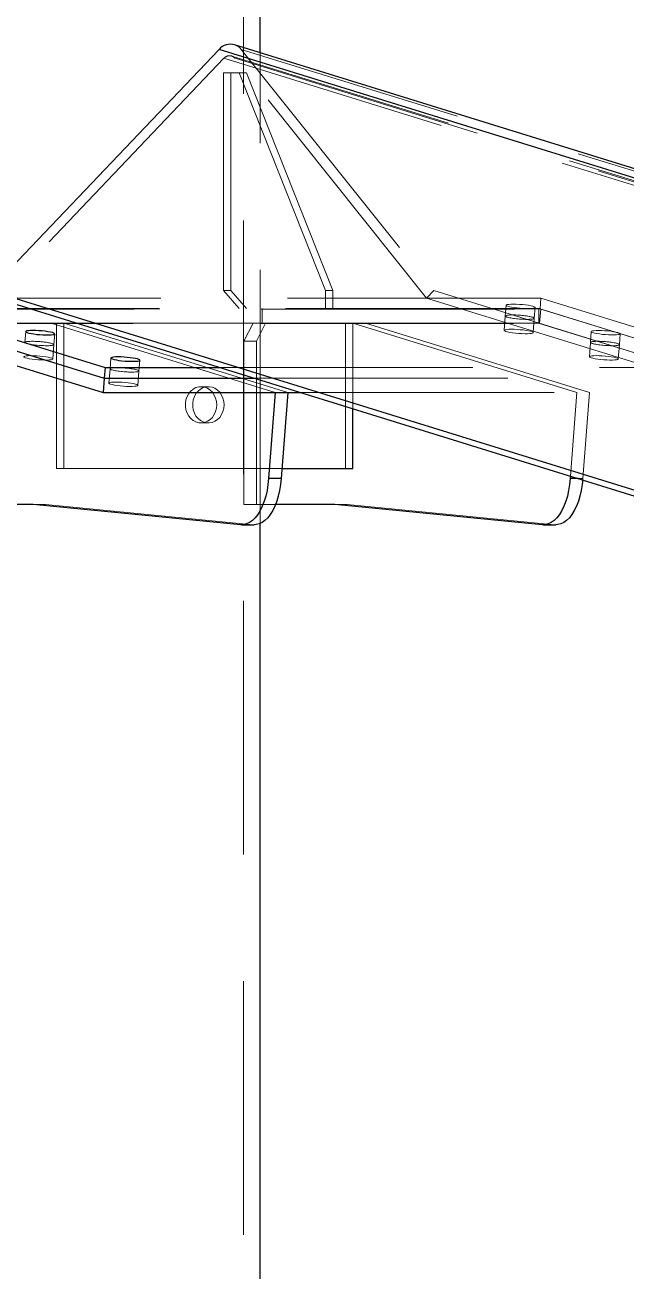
# Model space of a CAD drawing. Header units: millimetres. Extents: x 122 to 2816, y -707 to 556.
# Drawn here: x 668.12 to 671.13, y 308.33 to 314.57 of the extents above; entities that cross this region are included whole.
import ezdxf

# ---------------------------------------------------------------- set-up
doc = ezdxf.new("R2010")
doc.units = ezdxf.units.MM
doc.linetypes.add('HIDDEN', pattern=[1.905, 1.27, -0.635])

msp = doc.modelspace()

# ---------------------------------------------------------------- linework, layer by layer
at = {"color": 7, "linetype": 'HIDDEN', "lineweight": 18}
for p, q in [((669.213953, 298.988383), (669.213953, 326.26111)), ((669.116271, 314.405703), (667.97117, 313.205067)), ((669.091878, 314.450171), (688.371476, 308.480892)), ((688.402922, 308.43424), (669.116271, 314.405703)), ((688.439893, 308.446471), (669.155091, 314.417361)), ((669.171941, 314.405703), (688.458592, 308.43424)), ((670.131174, 313.205067), (669.171941, 314.405703)), ((688.482816, 308.480892), (669.203218, 314.450171)), ((669.203218, 314.450171), (670.167527, 313.243182)), ((669.298226, 312.075915), (669.298226, 314.433637)), ((669.113794, 313.242928), (669.113794, 314.333838)), ((669.113794, 314.333838), (669.192523, 314.333838)), ((669.150157, 313.242928), (669.150157, 314.333838)), ((669.192523, 314.333838), (669.625536, 313.242928)), ((669.228887, 314.333838), (669.192523, 314.333838)), ((669.228887, 314.333838), (669.6619, 313.242928)), ((669.192523, 313.152019), (669.113794, 313.242928)), ((669.150157, 313.242928), (669.113794, 313.242928)), ((669.228887, 313.152019), (669.150157, 313.242928)), ((669.625536, 313.242928), (669.625536, 313.152019)), ((669.6619, 313.242928), (669.625536, 313.242928)), ((669.6619, 313.242928), (669.6619, 313.152019)), ((670.167527, 313.243182), (670.131174, 313.205067)), ((670.167527, 313.243182), (689.638564, 307.21463)), ((670.704493, 313.205067), (667.97117, 313.205067)), ((670.131174, 313.205067), (689.608257, 307.174643)), ((670.530552, 313.168956), (670.52638, 313.115052)), ((670.671401, 313.103827), (670.675573, 313.157731)), ((670.704493, 313.205067), (670.700321, 313.151163)), ((671.82748, 312.857372), (670.704493, 313.205067)), ((670.700321, 313.151163), (667.393678, 313.151163)), ((670.694758, 313.152019), (667.393745, 313.152019)), ((667.397135, 313.150093), (670.703777, 313.150093)), ((669.307317, 313.079292), (669.307317, 313.152019)), ((670.52638, 313.115052), (670.520817, 313.043181)), ((670.665838, 313.031956), (670.671401, 313.103827)), ((670.694758, 313.152019), (670.694758, 313.079292)), ((670.703777, 313.150093), (670.698214, 313.078222)), ((671.823308, 312.803468), (670.700321, 313.151163)), ((670.703777, 313.150093), (671.823308, 312.803468)), ((670.694758, 313.079292), (667.38112, 313.079292)), ((667.391572, 313.078222), (670.698214, 313.078222)), ((668.123022, 313.036832), (668.11885, 312.982928)), ((668.250643, 313.079292), (669.37363, 312.731597)), ((668.313627, 313.079292), (668.250643, 313.079292)), ((668.277263, 313.079292), (668.277263, 312.352019)), ((668.313627, 313.079292), (668.313627, 312.352019)), ((669.762251, 313.079292), (668.313627, 313.079292)), ((668.313627, 313.079292), (669.436614, 312.731597)), ((669.216797, 312.988383), (669.262251, 313.079292)), ((669.27978, 312.988383), (669.325235, 313.079292)), ((669.725887, 312.352019), (669.725887, 313.079292)), ((669.762251, 312.650519), (669.762251, 313.079292)), ((669.762251, 313.079292), (670.885238, 312.731597)), ((669.825235, 313.079292), (669.762251, 313.079292)), ((669.825235, 313.079292), (670.948222, 312.731597)), ((670.694758, 313.079292), (670.698214, 313.078222)), ((670.698214, 313.078222), (671.817745, 312.731597)), ((670.957287, 313.036832), (670.953115, 312.982928)), ((668.258308, 312.899832), (668.263871, 312.971703)), ((668.263871, 312.971703), (668.268043, 313.025607)), ((669.216797, 312.170201), (669.216797, 312.988383)), ((669.27978, 312.988383), (669.216797, 312.988383)), ((669.27978, 312.170201), (669.27978, 312.988383)), ((670.953115, 312.982928), (670.947552, 312.911057)), ((671.092573, 312.899832), (671.098136, 312.971703)), ((671.098136, 312.971703), (671.102308, 313.025607)), ((668.549757, 312.904708), (668.545585, 312.850804)), ((668.545585, 312.850804), (668.540022, 312.778933)), ((668.690606, 312.839579), (668.694778, 312.893482)), ((669.094156, 312.857372), (671.82748, 312.857372)), ((668.685043, 312.767708), (668.690606, 312.839579)), ((669.268254, 312.803468), (671.823308, 312.803468)), ((669.037939, 312.76111), (669.001575, 312.76111)), ((669.500383, 312.731597), (671.817745, 312.731597)), ((670.885238, 312.731597), (670.852826, 312.312859)), ((670.948222, 312.731597), (670.914841, 312.300349)), ((669.001575, 312.579292), (669.037939, 312.579292)), ((668.313627, 312.352019), (668.277263, 312.352019)), ((668.313627, 312.352019), (669.407233, 312.352019)), ((669.34025, 312.300349), (669.403233, 312.300349)), ((670.851858, 312.300349), (670.914841, 312.300349)), ((670.914841, 312.300349), (670.89323, 312.300349)), ((670.914841, 312.300349), (670.914296, 312.293827)), ((668.222718, 312.170201), (668.159734, 312.170201)), ((669.261886, 312.069664), (668.222718, 312.170201)), ((669.374353, 312.170201), (669.216797, 312.170201)), ((669.734326, 312.170201), (669.671342, 312.170201)), ((670.773494, 312.069664), (669.734326, 312.170201)), ((669.198902, 312.069664), (669.261886, 312.069664)), ((669.268475, 312.069345), (669.261886, 312.069664)), ((670.773494, 312.069664), (670.71051, 312.069664)), ((670.780083, 312.069345), (670.773494, 312.069664))]:
    msp.add_line(p, q, dxfattribs=at)
at = {"color": 7, "linetype": 'Continuous', "lineweight": 25}
for p, q in [((669.298226, 314.433637), (669.298226, 319.088383)), ((671.2231, 313.837665), (669.169519, 314.473487)), ((667.940718, 313.243182), (669.091878, 314.450171)), ((667.940718, 313.243182), (671.2231, 312.226903)), ((667.397851, 313.205067), (668.520838, 312.857372)), ((667.97117, 313.205067), (671.2231, 312.198216)), ((667.393678, 313.151163), (668.516665, 312.803468)), ((667.397135, 313.150093), (668.516665, 312.803468)), ((667.391572, 313.078222), (668.511102, 312.731597)), ((668.520838, 312.857372), (668.516665, 312.803468)), ((668.520838, 312.857372), (669.094156, 312.857372)), ((668.516665, 312.803468), (668.511102, 312.731597)), ((668.516665, 312.803468), (669.268254, 312.803468)), ((668.511102, 312.731597), (669.500383, 312.731597)), ((669.37363, 312.731597), (669.34025, 312.300349)), ((669.436614, 312.731597), (669.403233, 312.300349)), ((669.762251, 312.352019), (669.762251, 312.650519)), ((669.407233, 312.352019), (669.762251, 312.352019)), ((669.403233, 312.300349), (669.34025, 312.300349)), ((670.852826, 312.312859), (670.851858, 312.300349)), ((668.159734, 312.170201), (667.705189, 312.170201)), ((669.198902, 312.069664), (668.159734, 312.170201)), ((669.671342, 312.170201), (669.374353, 312.170201)), ((670.71051, 312.069664), (669.671342, 312.170201)), ((669.205491, 312.069345), (669.268475, 312.069345)), ((669.298226, 302.319056), (669.298226, 312.075915)), ((670.717099, 312.069345), (670.780083, 312.069345))]:
    msp.add_line(p, q, dxfattribs=at)
at = {"color": 8, "linetype": 'Continuous', "lineweight": 25}
for p, q in [((671.2231, 313.79031), (669.091878, 314.450171)), ((670.89323, 312.300349), (670.851858, 312.300349))]:
    msp.add_line(p, q, dxfattribs=at)
at = {"color": 7, "linetype": 'HIDDEN', "lineweight": 18, "flags": 128}
for points in [[(670.567127, 313.174469), (670.554428, 313.174209), (670.544002, 313.173441), (670.536339, 313.172201), (670.531795, 313.170546), (670.530583, 313.168555), (670.532761, 313.16632), (670.538226, 313.163946), (670.546723, 313.161543), (670.557854, 313.159225), (670.571099, 313.157099), (670.585838, 313.155266), (670.601383, 313.15381), (670.617007, 313.152799), (670.631978, 313.152282), (670.645597, 313.152282), (670.657228, 313.152799), (670.666326, 313.15381), (670.672466, 313.155266), (670.67536, 313.157099), (670.674874, 313.159225), (670.671031, 313.161543), (670.664009, 313.163946), (670.654137, 313.16632), (670.641877, 313.168555), (670.627802, 313.170546), (670.612571, 313.172201), (670.596895, 313.173441), (670.581507, 313.174209), (670.567127, 313.174469)], [(670.562955, 313.120566), (670.550255, 313.120306), (670.53983, 313.119538), (670.532166, 313.118297), (670.527623, 313.116643), (670.526411, 313.114651), (670.528589, 313.112416), (670.534054, 313.110042), (670.54255, 313.10764), (670.553681, 313.105322), (670.566926, 313.103196), (670.581666, 313.101362), (670.597211, 313.099906), (670.612834, 313.098896), (670.627806, 313.098379), (670.641425, 313.098379), (670.653056, 313.098896), (670.662154, 313.099906), (670.668293, 313.101362), (670.671188, 313.103196), (670.670702, 313.105322), (670.666858, 313.10764), (670.659836, 313.110042), (670.649965, 313.112416), (670.637705, 313.114651), (670.62363, 313.116643), (670.608399, 313.118297), (670.592722, 313.119538), (670.577335, 313.120306), (670.562955, 313.120566)], [(670.536465, 313.119104), (670.545857, 313.120063), (670.557728, 313.120526), (670.571524, 313.12047), (670.586599, 313.119899), (670.602249, 313.118838), (670.617742, 313.117338), (670.632354, 313.115469), (670.645401, 313.113318), (670.656273, 313.110985), (670.664462, 313.10858), (670.669585, 313.106216), (670.671402, 313.104002), (670.669829, 313.102042), (670.664939, 313.100429), (670.65696, 313.099236), (670.646267, 313.098521), (670.633357, 313.098317), (670.618837, 313.098632), (670.603383, 313.099453), (670.58772, 313.100741), (670.572579, 313.102435), (670.558668, 313.104457), (670.546638, 313.106712), (670.537051, 313.109095), (670.530356, 313.111494), (670.526865, 313.113796), (670.526742, 313.115895), (670.529993, 313.117693), (670.536465, 313.119104)], [(670.593327, 313.027905), (670.577739, 313.029316), (670.562879, 313.031113), (670.549444, 313.033212), (670.53806, 313.035515), (670.52926, 313.037914), (670.523456, 313.040296), (670.52092, 313.042551), (670.521768, 313.044573), (670.525963, 313.046268), (670.533308, 313.047556), (670.543459, 313.048377), (670.555942, 313.048692), (670.570173, 313.048487), (670.585487, 313.047772), (670.601168, 313.04658), (670.616481, 313.044966), (670.630712, 313.043007), (670.643195, 313.040793), (670.653347, 313.038428), (670.660691, 313.036024), (670.664886, 313.033691), (670.665735, 313.03154), (670.663198, 313.029671), (670.657395, 313.028171), (670.648595, 313.02711), (670.637211, 313.026539), (670.623775, 313.026483), (670.608916, 313.026945), (670.593327, 313.027905)], [(670.993862, 313.042345), (670.981163, 313.042085), (670.970737, 313.041317), (670.963074, 313.040077), (670.95853, 313.038422), (670.957318, 313.036431), (670.959496, 313.034196), (670.964961, 313.031821), (670.973458, 313.029419), (670.984589, 313.027101), (670.997834, 313.024975), (671.012573, 313.023142), (671.028118, 313.021686), (671.043742, 313.020675), (671.058713, 313.020158), (671.072332, 313.020158), (671.083963, 313.020675), (671.093061, 313.021686), (671.099201, 313.023142), (671.102095, 313.024975), (671.101609, 313.027101), (671.097766, 313.029419), (671.090744, 313.031821), (671.080872, 313.034196), (671.068612, 313.036431), (671.054537, 313.038422), (671.039306, 313.040077), (671.02363, 313.041317), (671.008242, 313.042085), (670.993862, 313.042345)], [(668.155425, 312.988442), (668.142725, 312.988182), (668.1323, 312.987414), (668.124636, 312.986173), (668.120093, 312.984519), (668.118881, 312.982527), (668.121059, 312.980292), (668.126524, 312.977918), (668.13502, 312.975516), (668.146151, 312.973197), (668.159396, 312.971072), (668.174136, 312.969238), (668.189681, 312.967782), (668.205304, 312.966772), (668.220276, 312.966255), (668.233895, 312.966255), (668.245526, 312.966772), (668.254624, 312.967782), (668.260763, 312.969238), (668.263658, 312.971072), (668.263172, 312.973197), (668.259328, 312.975516), (668.252306, 312.977918), (668.242435, 312.980292), (668.230175, 312.982527), (668.2161, 312.984519), (668.200869, 312.986173), (668.185192, 312.987414), (668.169805, 312.988182), (668.155425, 312.988442)], [(668.128935, 312.98698), (668.138327, 312.987939), (668.150198, 312.988402), (668.163994, 312.988346), (668.179069, 312.987774), (668.194719, 312.986714), (668.210212, 312.985214), (668.224824, 312.983345), (668.237871, 312.981193), (668.248743, 312.978861), (668.256932, 312.976456), (668.262055, 312.974092), (668.263872, 312.971878), (668.262299, 312.969918), (668.257409, 312.968305), (668.24943, 312.967112), (668.238737, 312.966397), (668.225827, 312.966192), (668.211307, 312.966508), (668.195853, 312.967329), (668.18019, 312.968617), (668.165049, 312.970311), (668.151138, 312.972333), (668.139108, 312.974588), (668.129521, 312.976971), (668.122826, 312.97937), (668.119335, 312.981672), (668.119212, 312.983771), (668.122463, 312.985568), (668.128935, 312.98698)], [(670.98969, 312.988442), (670.97699, 312.988182), (670.966565, 312.987414), (670.958901, 312.986173), (670.954358, 312.984519), (670.953146, 312.982527), (670.955324, 312.980292), (670.960789, 312.977918), (670.969285, 312.975516), (670.980416, 312.973197), (670.993661, 312.971072), (671.008401, 312.969238), (671.023946, 312.967782), (671.039569, 312.966772), (671.054541, 312.966255), (671.06816, 312.966255), (671.079791, 312.966772), (671.088889, 312.967782), (671.095028, 312.969238), (671.097923, 312.971072), (671.097437, 312.973197), (671.093593, 312.975516), (671.086571, 312.977918), (671.0767, 312.980292), (671.06444, 312.982527), (671.050365, 312.984519), (671.035134, 312.986173), (671.019457, 312.987414), (671.00407, 312.988182), (670.98969, 312.988442)], [(670.9632, 312.98698), (670.972592, 312.987939), (670.984463, 312.988402), (670.998259, 312.988346), (671.013334, 312.987774), (671.028984, 312.986714), (671.044477, 312.985214), (671.059089, 312.983345), (671.072136, 312.981193), (671.083008, 312.978861), (671.091197, 312.976456), (671.09632, 312.974092), (671.098137, 312.971878), (671.096564, 312.969918), (671.091674, 312.968305), (671.083695, 312.967112), (671.073002, 312.966397), (671.060092, 312.966192), (671.045572, 312.966508), (671.030118, 312.967329), (671.014455, 312.968617), (670.999314, 312.970311), (670.985403, 312.972333), (670.973373, 312.974588), (670.963786, 312.976971), (670.957091, 312.97937), (670.9536, 312.981672), (670.953477, 312.983771), (670.956728, 312.985568), (670.9632, 312.98698)], [(668.185797, 312.895781), (668.170209, 312.897192), (668.155349, 312.898989), (668.141914, 312.901088), (668.13053, 312.903391), (668.12173, 312.905789), (668.115926, 312.908172), (668.11339, 312.910427), (668.114238, 312.912449), (668.118433, 312.914144), (668.125778, 312.915432), (668.135929, 312.916252), (668.148412, 312.916568), (668.162644, 312.916363), (668.177957, 312.915648), (668.193638, 312.914456), (668.208951, 312.912842), (668.223182, 312.910883), (668.235665, 312.908669), (668.245817, 312.906304), (668.253161, 312.903899), (668.257356, 312.901567), (668.258205, 312.899416), (668.255668, 312.897546), (668.249865, 312.896046), (668.241065, 312.894986), (668.229681, 312.894414), (668.216245, 312.894359), (668.201386, 312.894821), (668.185797, 312.895781)], [(671.020062, 312.895781), (671.004474, 312.897192), (670.989614, 312.898989), (670.976179, 312.901088), (670.964795, 312.903391), (670.955995, 312.905789), (670.950191, 312.908172), (670.947655, 312.910427), (670.948503, 312.912449), (670.952698, 312.914144), (670.960043, 312.915432), (670.970194, 312.916252), (670.982677, 312.916568), (670.996908, 312.916363), (671.012222, 312.915648), (671.027903, 312.914456), (671.043216, 312.912842), (671.057447, 312.910883), (671.06993, 312.908669), (671.080082, 312.906304), (671.087426, 312.903899), (671.091621, 312.901567), (671.09247, 312.899416), (671.089933, 312.897546), (671.08413, 312.896046), (671.07533, 312.894986), (671.063946, 312.894414), (671.05051, 312.894359), (671.035651, 312.894821), (671.020062, 312.895781)], [(668.58216, 312.856318), (668.56946, 312.856058), (668.559035, 312.85529), (668.551371, 312.854049), (668.546828, 312.852395), (668.545616, 312.850403), (668.547794, 312.848168), (668.553259, 312.845794), (668.561755, 312.843392), (668.572886, 312.841073), (668.586131, 312.838948), (668.600871, 312.837114), (668.616416, 312.835658), (668.632039, 312.834648), (668.647011, 312.834131), (668.66063, 312.834131), (668.672261, 312.834648), (668.681359, 312.835658), (668.687498, 312.837114), (668.690393, 312.838948), (668.689907, 312.841073), (668.686063, 312.843392), (668.679041, 312.845794), (668.66917, 312.848168), (668.65691, 312.850403), (668.642835, 312.852395), (668.627604, 312.854049), (668.611927, 312.85529), (668.59654, 312.856058), (668.58216, 312.856318)], [(668.55567, 312.854856), (668.565062, 312.855815), (668.576933, 312.856278), (668.590729, 312.856222), (668.605804, 312.85565), (668.621454, 312.85459), (668.636947, 312.85309), (668.651559, 312.851221), (668.664606, 312.849069), (668.675478, 312.846737), (668.683667, 312.844332), (668.68879, 312.841967), (668.690607, 312.839754), (668.689034, 312.837794), (668.684144, 312.83618), (668.676165, 312.834988), (668.665472, 312.834273), (668.652562, 312.834068), (668.638042, 312.834384), (668.622588, 312.835205), (668.606925, 312.836492), (668.591784, 312.838187), (668.577873, 312.840209), (668.565843, 312.842464), (668.556256, 312.844847), (668.549561, 312.847245), (668.54607, 312.849548), (668.545947, 312.851647), (668.549198, 312.853444), (668.55567, 312.854856)], [(668.612532, 312.763657), (668.596944, 312.765068), (668.582084, 312.766865), (668.568649, 312.768964), (668.557265, 312.771267), (668.548465, 312.773665), (668.542661, 312.776048), (668.540125, 312.778303), (668.540973, 312.780325), (668.545168, 312.78202), (668.552513, 312.783307), (668.562664, 312.784128), (668.575147, 312.784444), (668.589378, 312.784239), (668.604692, 312.783524), (668.620373, 312.782332), (668.635686, 312.780718), (668.649917, 312.778758), (668.6624, 312.776545), (668.672552, 312.77418), (668.679896, 312.771775), (668.684091, 312.769443), (668.68494, 312.767292), (668.682403, 312.765422), (668.6766, 312.763922), (668.6678, 312.762862), (668.656416, 312.76229), (668.64298, 312.762235), (668.628121, 312.762697), (668.612532, 312.763657)], [(669.080305, 312.670201), (669.078882, 312.687406), (669.074665, 312.703989), (669.067807, 312.71935), (669.058555, 312.732936), (669.047243, 312.744254), (669.034281, 312.752895), (669.020137, 312.758548), (669.005321, 312.761007), (668.990371, 312.760185), (668.975825, 312.75611), (668.962211, 312.748931), (668.950018, 312.738906), (668.93969, 312.726397), (668.931598, 312.711858), (668.926035, 312.695813), (668.923202, 312.678843), (668.923202, 312.66156), (668.926035, 312.644589), (668.931598, 312.628544), (668.93969, 312.614005), (668.950018, 312.601497), (668.962211, 312.591472), (668.975825, 312.584292), (668.990371, 312.580217), (669.005321, 312.579395), (669.020137, 312.581855), (669.034281, 312.587507), (669.047243, 312.596149), (669.058555, 312.607467), (669.067807, 312.621052), (669.074665, 312.636414), (669.078882, 312.652997), (669.080305, 312.670201)], [(669.116669, 312.670201), (669.115246, 312.687406), (669.111029, 312.703989), (669.10417, 312.71935), (669.094918, 312.732936), (669.083607, 312.744254), (669.070644, 312.752895), (669.0565, 312.758548), (669.041685, 312.761007), (669.026735, 312.760185), (669.012189, 312.75611), (668.998574, 312.748931), (668.986382, 312.738906), (668.976053, 312.726397), (668.967961, 312.711858), (668.962398, 312.695813), (668.959566, 312.678843), (668.959566, 312.66156), (668.962398, 312.644589), (668.967961, 312.628544), (668.976053, 312.614005), (668.986382, 312.601497), (668.998574, 312.591472), (669.012189, 312.584292), (669.026735, 312.580217), (669.041685, 312.579395), (669.0565, 312.581855), (669.070644, 312.587507), (669.083607, 312.596149), (669.094918, 312.607467), (669.10417, 312.621052), (669.111029, 312.636414), (669.115246, 312.652997), (669.116669, 312.670201)]]:
    msp.add_lwpolyline(points, dxfattribs=at)
at = {"color": 7, "linetype": 'Continuous', "lineweight": 25, "flags": 128}
for points in [[(668.159597, 313.042345), (668.146898, 313.042085), (668.136472, 313.041317), (668.128809, 313.040077), (668.124265, 313.038422), (668.123054, 313.036431), (668.125231, 313.034196), (668.130696, 313.031821), (668.139193, 313.029419), (668.150324, 313.027101), (668.163569, 313.024975), (668.178308, 313.023142), (668.193853, 313.021686), (668.209477, 313.020675), (668.224448, 313.020158), (668.238068, 313.020158), (668.249698, 313.020675), (668.258796, 313.021686), (668.264936, 313.023142), (668.26783, 313.024975), (668.267344, 313.027101), (668.263501, 313.029419), (668.256479, 313.031821), (668.246607, 313.034196), (668.234347, 313.036431), (668.220272, 313.038422), (668.205041, 313.040077), (668.189365, 313.041317), (668.173977, 313.042085), (668.159597, 313.042345)], [(668.586332, 312.910221), (668.573633, 312.909961), (668.563207, 312.909193), (668.555544, 312.907952), (668.551, 312.906298), (668.549788, 312.904307), (668.551966, 312.902072), (668.557431, 312.899697), (668.565928, 312.897295), (668.577059, 312.894977), (668.590304, 312.892851), (668.605043, 312.891017), (668.620588, 312.889561), (668.636212, 312.888551), (668.651183, 312.888034), (668.664802, 312.888034), (668.676433, 312.888551), (668.685531, 312.889561), (668.691671, 312.891017), (668.694565, 312.892851), (668.694079, 312.894977), (668.690236, 312.897295), (668.683214, 312.899697), (668.673342, 312.902072), (668.661082, 312.904307), (668.647007, 312.906298), (668.631776, 312.907952), (668.6161, 312.909193), (668.600712, 312.909961), (668.586332, 312.910221)], [(669.34025, 312.300349), (669.337047, 312.270294), (669.332175, 312.241151), (669.325694, 312.213289), (669.317687, 312.187062), (669.308256, 312.162803), (669.29752, 312.14082), (669.285616, 312.121391), (669.272695, 312.104765), (669.25892, 312.091151), (669.244467, 312.080723), (669.229519, 312.073612), (669.214267, 312.06991), (669.198902, 312.069664)], [(669.403233, 312.300349), (669.400031, 312.270294), (669.395159, 312.241151), (669.388678, 312.213289), (669.380671, 312.187062), (669.37124, 312.162803), (669.360504, 312.14082), (669.3486, 312.121391), (669.335678, 312.104765), (669.321904, 312.091151), (669.307451, 312.080723), (669.292503, 312.073612), (669.27725, 312.06991), (669.268475, 312.069345)], [(670.851858, 312.300349), (670.848655, 312.270294), (670.843783, 312.241151), (670.837302, 312.213289), (670.829295, 312.187062), (670.819864, 312.162803), (670.809128, 312.14082), (670.797224, 312.121391), (670.784303, 312.104765), (670.770528, 312.091151), (670.756075, 312.080723), (670.741127, 312.073612), (670.725875, 312.06991), (670.71051, 312.069664)], [(670.914296, 312.293827), (670.911639, 312.270294), (670.906767, 312.241151), (670.900286, 312.213289), (670.892279, 312.187062), (670.882848, 312.162803), (670.872112, 312.14082), (670.860208, 312.121391), (670.847286, 312.104765), (670.833512, 312.091151), (670.819059, 312.080723), (670.804111, 312.073612), (670.788858, 312.06991), (670.780083, 312.069345)]]:
    msp.add_lwpolyline(points, dxfattribs=at)
at = {"color": 7, "linetype": 'Continuous', "lineweight": 25}
msp.add_arc((669.149263, 314.400011), 0.076217, 74.5875811, 138.8433369, dxfattribs=at)
at = {"color": 7, "linetype": 'HIDDEN', "lineweight": 18}
for centre, radius, start, end in [((669.148709, 314.407398), 0.069288, 38.1208252, 72.5219426), ((669.144106, 314.382604), 0.036171, 39.687128, 140.312872)]:
    msp.add_arc(centre, radius, start, end, dxfattribs=at)
msp.add_ellipse((670.988376, 312.988383), major_axis=(0.295739, -0.162907), ratio=0.05219642, start_param=2.89352878, end_param=3.04711775, dxfattribs=at)

doc.saveas('drawing.dxf')
